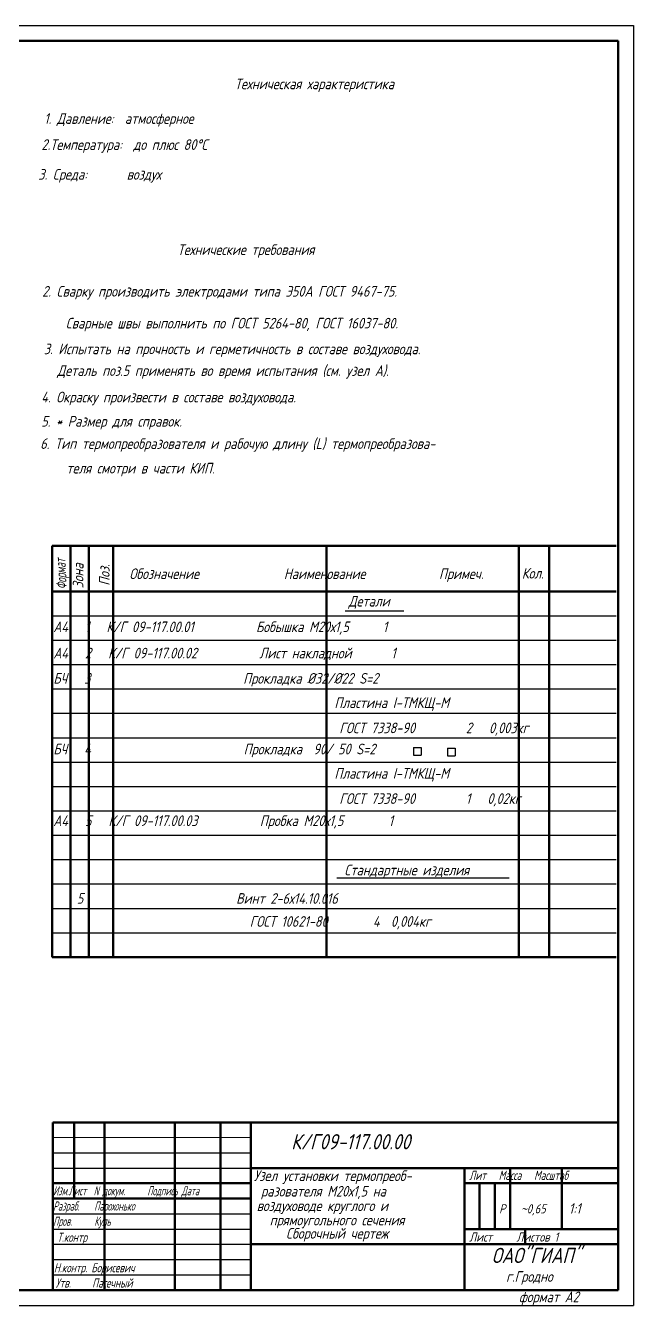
# Model space of a CAD drawing. Header units: inches. Extents: x 2854 to 6563, y -110 to 2015.
# Drawn here: x 5696.8 to 5896.1, y 878.7 to 1298.7 of the extents above; entities that cross this region are included whole.
import ezdxf

# ---------------------------------------------------------------- set-up
doc = ezdxf.new("R2010")
doc.units = ezdxf.units.IN
doc.header["$LTSCALE"] = 0.7
doc.header["$MEASUREMENT"] = 0
doc.styles.get("Standard").update_dxf_attribs({"font": 'romand.shx', "width": 0.8, "oblique": 15, "height": 3.5})

msp = doc.modelspace()

# ---------------------------------------------------------------- linework, layer by layer
for p, q in [((5302.11, 1298.69), (5896.11, 1298.69)), ((5896.11, 1298.69), (5896.11, 878.69)), ((5302.11, 878.69), (5896.11, 878.69))]:
    msp.add_line(p, q)
at = {"lineweight": 50}
for p, q in [((5322.11, 1293.69), (5891.11, 1293.69)), ((5891.11, 1293.69), (5891.11, 883.69)), ((5705.5, 1127.99), (5705.5, 992.99)), ((5705.5, 1127.99), (5890.5, 1127.99)), ((5711.5, 1127.99), (5711.5, 992.99)), ((5717.5, 1127.99), (5717.5, 992.99)), ((5725.5, 1127.99), (5725.5, 992.99)), ((5795.5, 1127.99), (5795.5, 992.99)), ((5858.5, 1127.99), (5858.5, 992.99)), ((5868.5, 1127.99), (5868.5, 992.99)), ((5705.5, 1112.99), (5890.5, 1112.99)), ((5705.5, 992.99), (5890.5, 992.99)), ((5705.66, 938.76), (5891.11, 938.76)), ((5705.7, 938.76), (5705.7, 883.69)), ((5712.66, 938.76), (5712.66, 913.76)), ((5722.66, 938.76), (5722.66, 883.76)), ((5745.66, 938.76), (5745.66, 883.76)), ((5760.66, 938.76), (5760.66, 883.76)), ((5770.66, 938.76), (5770.66, 883.76)), ((5770.66, 923.76), (5891.11, 923.76)), ((5840.66, 923.76), (5840.66, 883.76)), ((5855.66, 923.76), (5855.66, 903.76)), ((5872.66, 923.76), (5872.66, 903.76)), ((5705.66, 918.76), (5770.66, 918.76)), ((5840.66, 918.76), (5891.11, 918.76)), ((5845.66, 918.76), (5845.66, 903.76)), ((5850.66, 918.76), (5850.66, 903.76)), ((5705.66, 913.76), (5770.66, 913.76)), ((5840.66, 903.76), (5890.66, 903.76)), ((5860.66, 903.76), (5860.66, 898.76)), ((5770.66, 898.76), (5891.11, 898.76)), ((5310.11, 883.69), (5891.11, 883.69))]:
    msp.add_line(p, q, dxfattribs=at)
at = {"lineweight": 25}
for p, q in [((5705.5, 1127.99), (5890.5, 1127.99)), ((5705.5, 1104.99), (5890.5, 1104.99)), ((5801.58, 1106.6), (5820.79, 1106.6)), ((5705.5, 1096.99), (5890.5, 1096.99)), ((5705.5, 1088.99), (5890.5, 1088.99)), ((5705.5, 1080.99), (5890.5, 1080.99)), ((5705.5, 1072.99), (5890.5, 1072.99)), ((5705.5, 1064.99), (5890.5, 1064.99)), ((5824.02, 1061.81), (5826.52, 1061.81)), ((5824.02, 1061.81), (5824.02, 1059.31)), ((5824.02, 1059.31), (5826.52, 1059.31)), ((5826.52, 1061.81), (5826.52, 1059.31)), ((5835.17, 1061.51), (5837.67, 1061.51)), ((5835.17, 1061.51), (5835.17, 1059.01)), ((5835.17, 1059.01), (5837.67, 1059.01)), ((5837.67, 1061.51), (5837.67, 1059.01)), ((5705.5, 1056.99), (5890.5, 1056.99)), ((5705.5, 1048.99), (5890.5, 1048.99)), ((5705.5, 1040.99), (5890.5, 1040.99)), ((5705.5, 1032.99), (5890.5, 1032.99)), ((5705.5, 1024.99), (5858.5, 1024.99)), ((5705.5, 1024.99), (5890.5, 1024.99)), ((5705.5, 1016.99), (5890.5, 1016.99)), ((5798.84, 1018.97), (5855.4, 1018.97)), ((5705.5, 1008.99), (5890.5, 1008.99)), ((5705.5, 1000.99), (5890.5, 1000.99)), ((5705.66, 928.76), (5770.66, 928.76)), ((5705.66, 923.76), (5770.66, 923.76)), ((5705.66, 908.76), (5770.66, 908.76)), ((5705.66, 903.76), (5770.66, 903.76)), ((5705.66, 898.76), (5770.66, 898.76)), ((5705.66, 893.76), (5770.66, 893.76)), ((5705.66, 888.76), (5770.66, 888.76))]:
    msp.add_line(p, q, dxfattribs=at)
at = {"lineweight": 15}
msp.add_line((5705.66, 933.76), (5770.66, 933.76), dxfattribs=at)

# ---------------------------------------------------------------- texts
at = {"lineweight": 25, "oblique": 15, "width": 0.8}
for s, p in [('Зона', (5715.75, 1113.98)), ('Поз.', (5724.31, 1114.87))]:
    msp.add_text(s, height=3.5, rotation=90, dxfattribs=at).set_placement(p)
msp.add_text('1:1', height=3.5, dxfattribs=at).set_placement((5874.91, 908.73))
at = {"lineweight": 25, "attachment_point": 1}
for s, insert, char_height, width in [('Техническая характеристика', (5765.36, 1281.31), 3.5, 128.6102), ('1. Давление:  атмосферное', (5702.84, 1269.93), 3.5, 144.1261), ('2.Температура:  до плюс 80%%DС', (5701.96, 1261.38), 3.5, 196.0506), ('3. Среда:       воздух', (5700.93, 1251.62), 3.5, 121.0246), ('Технические требования', (5746.59, 1226.92), 3.5, 102.7909), (' 2. Сварку производить электродами типа Э50А ГОСТ 9467-75.', (5700.35, 1213.24), 3.5, 193.0074), ('Сварные швы выполнить по ГОСТ 5264-80, ГОСТ 16037-80.', (5709.95, 1202.78), 3.5, 152.7503), ('3. Испытать на прочность и герметичность в составе воздуховода.', (5702.72, 1194.34), 3.5, 200.573), ('Деталь поз.5 применять во время испытания (см. узел А).', (5707.12, 1187.22), 3.5, 171.5505), ('4. Окраску произвести в составе воздуховода.', (5701.89, 1178.54), 3.5, 159.0384), ('5. * Размер для справок.', (5701.89, 1170.58), 3.5, 159.0384), (' 6. Тип термопреобразователя и рабочую длину (L) термопреобразова-', (5699.7, 1163.26), 3.5, 180.6966), ('теля смотри в части КИП.', (5710.15, 1155.19), 3.5, 168.6037), (' Обозначение               Наименование             Примеч.', (5728.95, 1120.55), 3.5, 160.8509), ('Кол.', (5859.52, 1120.7), 3.5, 16.264), ('Детали', (5802.68, 1111.54), 3.5, 34.5782), ('А4   1   К/Г 09-117.00.01           Бобышка М20х1,5      1   ', (5705.85, 1103.13), 3.5, 191.907), ('А4   2   К/Г 09-117.00.02           Лист накладной       1', (5705.85, 1094.51), 3.5, 191.907), ('БЧ   3                           Прокладка %%C32/%%C22 S=2       ', (5705.85, 1086.22), 3.5, 191.907), ('  Пластина I-ТМКЩ-М', (5794.33, 1078.23), 3.5, 101.7791), ('    ГОСТ 7338-90         2   0,003кг', (5792.22, 1069.96), 3.5, 101.7791), ('БЧ   4                           Прокладка  90/ 50 S=2       ', (5705.85, 1063.02), 3.5, 191.907), ('  Пластина I-ТМКЩ-М', (5794.33, 1055.03), 3.5, 101.7791), ('    ГОСТ 7338-90         1   0,02кг', (5792.22, 1046.76), 3.5, 101.7791), ('А4   5   К/Г 09-117.00.03           Пробка М20х1,5        1   ', (5705.85, 1039.5), 3.5, 191.907), ('Стандартные изделия', (5801.33, 1023.33), 3.5, 94.1742), ('     5                           Винт 2-6х14.10.016       ', (5704.27, 1013.98), 3.5, 191.907), ('                                   ГОСТ 10621-80        4  0,004кг       ', (5705.28, 1006.44), 3.5, 191.907), ('{\\W0.7; Лит   Масса   Масштаб}', (5840.86, 922.87), 3, 48.3624), ('{\\W0.6; Изм.Лист  N докум.      Подпись Дата\\P Разраб.    Парохонько\\P Пров.      Куль}', (5704.58, 917.81), 3, 75.9719), ('Р', (5852.08, 911.89), 3, 4.7355), ('{\\fArial|b0|i0|c204|p34;~}0,65', (5859.19, 911.89), 3, 4.7355), ('{\\W0.7;Т.контр}', (5707.1, 902.55), 3, 65.7648), ('Лист     Листов 1', (5842.27, 902.62), 3, 49.4707), ('{\\W0.7; Н.контр. Борисевич}', (5704.65, 892.54), 3, 40.546), ('{\\W0.7;Утв.     Пасечный}', (5706.58, 887.55), 3, 39.2217), ('г.Гродно', (5854.36, 889.93), 3.5, 35.0627), ('формат А2', (5858.57, 883.22), 3.5, 32.7454)]:
    msp.add_mtext(s, dxfattribs=dict(at, insert=insert, char_height=char_height, width=width))
at = {"lineweight": 25, "insert": (5706.86, 1113.57), "char_height": 3.5, "width": 24.1201, "attachment_point": 1, "rotation": 93.2058}
msp.add_mtext('{\\W0.6;Формат}', dxfattribs=at)
at = {"lineweight": 35, "attachment_point": 1}
for s, insert, char_height, width in [('К/Г09-117.00.00 ', (5783.88, 934.91), 5, 116.2188), ('Узел установки термопреоб-', (5771.63, 923), 3.5, 74.0167), ('разователя М20х1,5 на  ', (5773.95, 917.91), 3.5, 73.3193), ('  воздуховоде круглого и ', (5768.84, 913.13), 3.5, 67.1383), ('прямоугольного сечения ', (5776.82, 908.45), 3.5, 67.1383), (' Сборочный чертеж', (5780.33, 904.08), 3.5, 67.3555), ('ОАО"ГИАП"', (5849.65, 897.58), 5, 36.171)]:
    msp.add_mtext(s, dxfattribs=dict(at, insert=insert, char_height=char_height, width=width))

doc.saveas('drawing.dxf')
